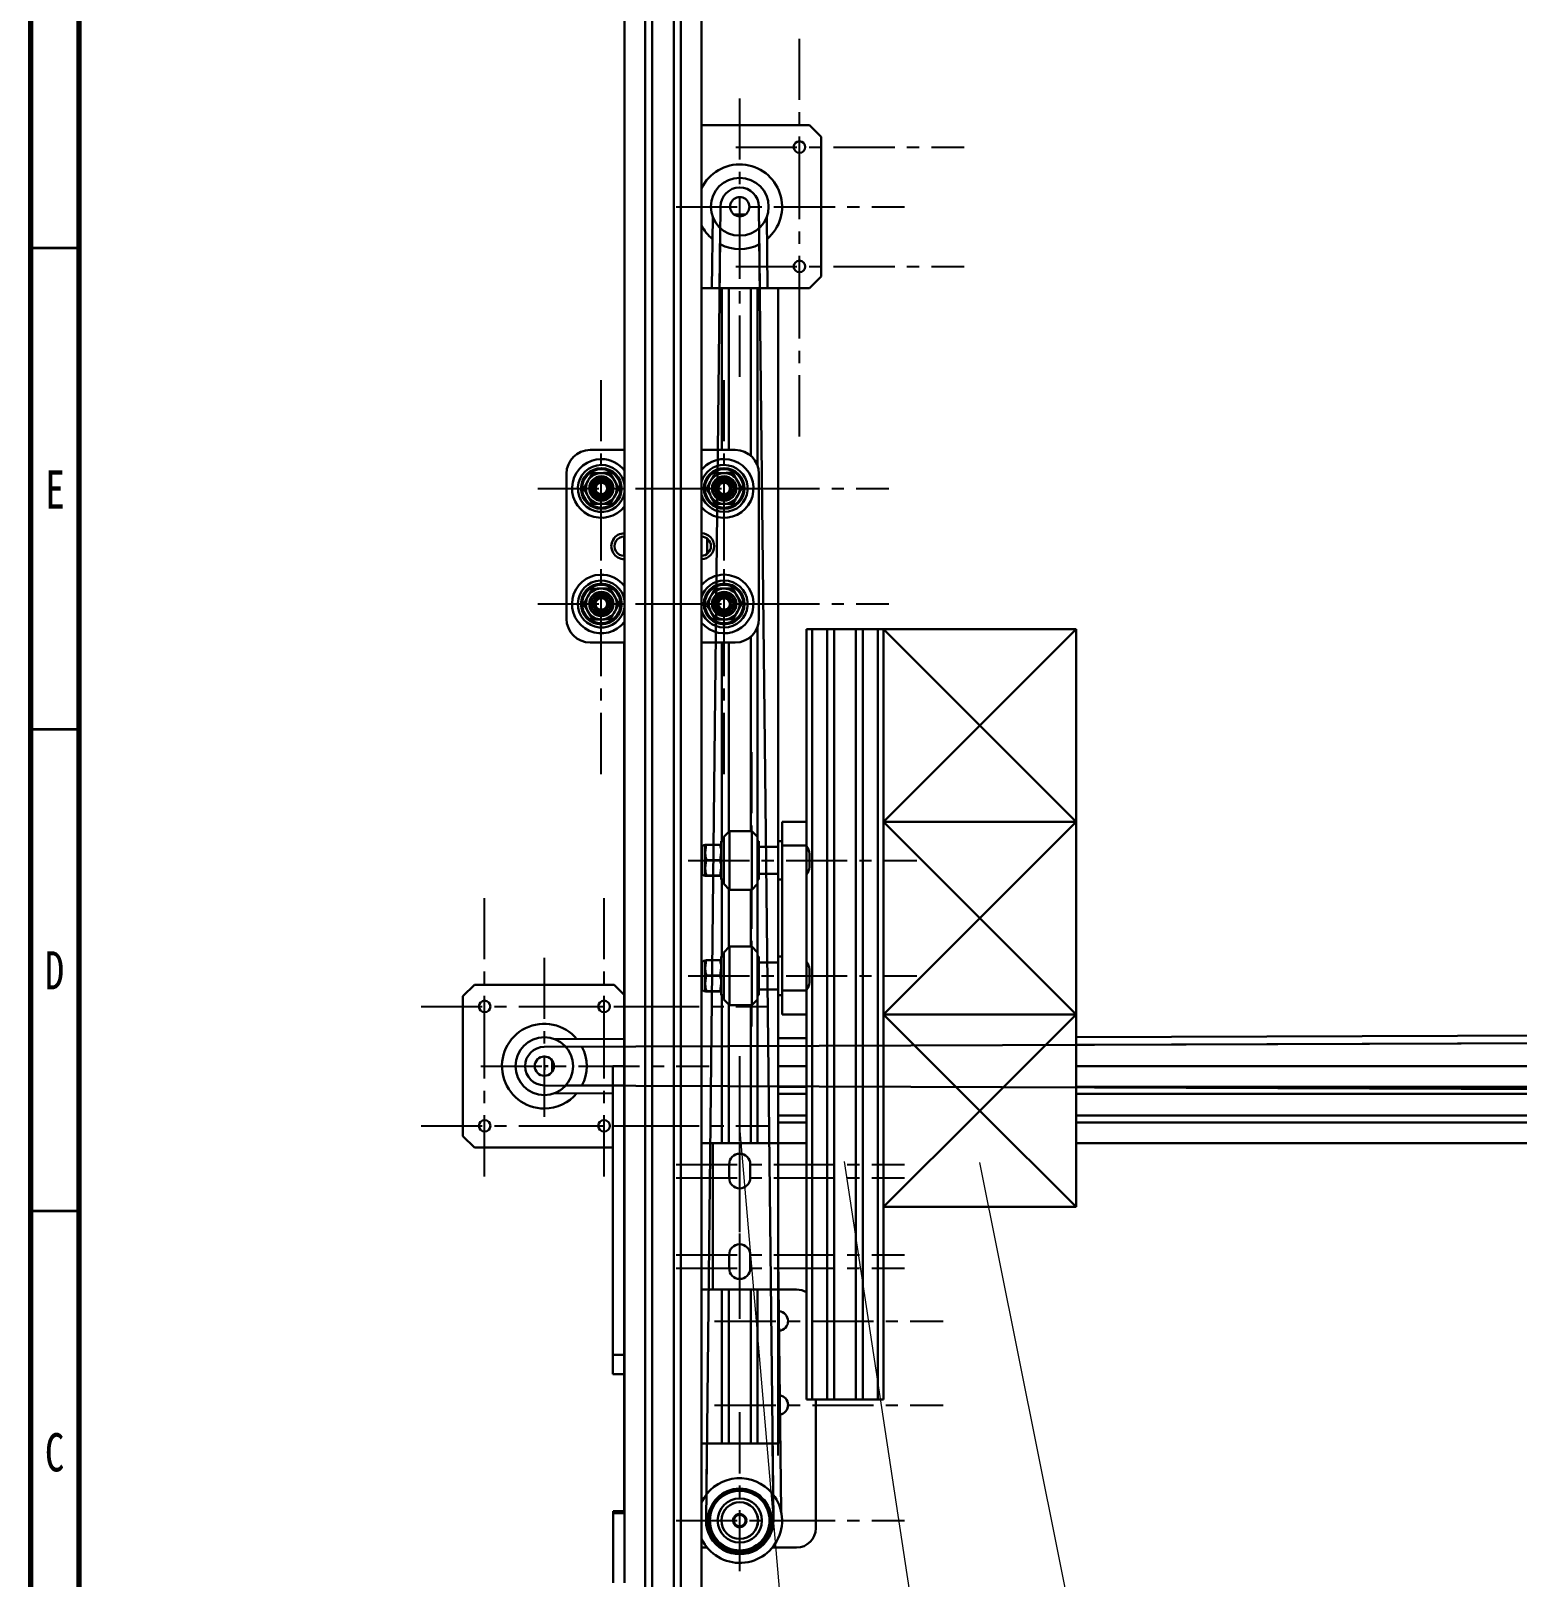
# Model space of a CAD drawing. Header units: millimetres. Extents: x 15 to 1184, y 5 to 836.
# Drawn here: x 15 to 169.4, y 132.5 to 293.1 of the extents above; entities that cross this region are included whole.
import ezdxf

# ---------------------------------------------------------------- set-up
doc = ezdxf.new("R2010")
doc.units = ezdxf.units.MM
doc.linetypes.add('CENTER', pattern=[10.16, 6.35, -1.27, 1.27, -1.27])
doc.linetypes.add('CENTERX2', pattern=[20.32, 12.7, -2.54, 2.54, -2.54])
doc.layers.get('0').update_dxf_attribs({"lineweight": 30})
doc.layers.add('AM_5', color=3, linetype='Continuous', lineweight=20)
doc.layers.add('中心线', color=7, linetype='CENTER')
doc.styles.add('SLDTEXTSTYLE0', font='TXT', dxfattribs={"width": 0.75})

msp = doc.modelspace()

# ---------------------------------------------------------------- linework, layer by layer
at = {"color": 7, "linetype": 'Continuous', "lineweight": 70}
for p, q in [((15, 5), (15, 836)), ((20, 10), (20, 831))]:
    msp.add_line(p, q, dxfattribs=at)
at = {"color": 7, "linetype": 'Continuous', "lineweight": 30}
for p, q in [((79.5353, 325.7631), (79.5353, 128.8836)), ((81.8073, 325.7631), (81.8073, 128.8836)), ((78.8153, 323.3233), (78.8153, 131.3233)), ((82.5273, 323.3233), (82.5273, 131.3233)), ((84.6713, 323.9233), (84.6713, 130.7233)), ((76.6713, 315.3233), (76.6713, 139.3233)), ((95.8973, 283.273), (84.6713, 283.273)), ((97.0973, 282.073), (95.8973, 283.273)), ((97.0973, 267.553), (97.0973, 282.073)), ((86.6374, 274.835), (85.1375, 138.3915)), ((86.6374, 274.835), (85.1375, 138.3915)), ((92.1371, 138.3915), (90.6372, 274.835)), ((92.1371, 138.3915), (90.6372, 274.835)), ((85.7441, 266.353), (85.8256, 273.7668)), ((89.2373, 274.013), (88.0373, 274.013)), ((91.449, 273.7668), (91.5305, 266.353)), ((86.5442, 266.353), (86.6128, 272.5991)), ((90.6618, 272.5991), (90.7304, 266.353)), ((95.8973, 266.353), (97.0973, 267.553)), ((84.6713, 266.353), (85.2373, 266.353)), ((85.2373, 266.353), (86.7813, 266.353)), ((86.7813, 266.353), (86.7813, 249.553)), ((86.7813, 266.353), (87.5013, 266.353)), ((87.5013, 266.353), (87.5013, 249.553)), ((87.5013, 266.353), (89.7733, 266.353)), ((89.7733, 266.353), (89.7733, 248.9607)), ((89.7733, 266.353), (90.4933, 266.353)), ((90.4933, 266.353), (90.4933, 247.9157)), ((90.4933, 266.353), (92.0373, 266.353)), ((92.0373, 266.353), (92.6373, 266.353)), ((92.6373, 266.353), (92.6373, 208.9237)), ((92.6373, 266.353), (95.8973, 266.353)), ((76.6713, 249.553), (73.1053, 249.553)), ((88.1693, 249.553), (84.6713, 249.553)), ((70.6373, 247.085), (70.6373, 232.021)), ((72.4102, 245.5147), (72.8554, 246.3242)), ((73.5674, 245.49), (73.8578, 246.119)), ((73.8578, 246.119), (74.5477, 246.182)), ((74.5477, 246.182), (74.9473, 245.616)), ((75.1477, 247.1718), (75.6261, 246.3815)), ((85.1702, 245.5147), (85.6154, 246.3242)), ((86.3457, 245.3827), (86.534, 246.0495)), ((86.534, 246.0495), (87.2056, 246.2198)), ((87.2056, 246.2198), (87.6889, 245.7233)), ((87.6889, 245.7233), (87.5006, 245.0566)), ((87.9077, 247.1718), (88.3861, 246.3815)), ((90.6373, 232.021), (90.6373, 247.085)), ((73.3669, 243.9342), (72.8885, 244.7245)), ((73.5741, 245.1521), (73.495, 245.2095)), ((73.9669, 244.924), (73.5674, 245.49)), ((74.6568, 244.987), (73.9669, 244.924)), ((74.9473, 245.616), (74.6568, 244.987)), ((76.1044, 245.5913), (75.6592, 244.7819)), ((86.1269, 243.9342), (85.6485, 244.7245)), ((86.4053, 245.05), (86.3166, 245.0952)), ((86.829, 244.8863), (86.3457, 245.3827)), ((87.5006, 245.0566), (86.829, 244.8863)), ((88.8644, 245.5913), (88.4192, 244.7819)), ((76.6373, 240.557), (76.6373, 238.549)), ((75.1477, 235.1718), (75.6261, 234.3816)), ((87.9077, 235.1718), (88.3861, 234.3816)), ((72.4102, 233.5148), (72.8554, 234.3241)), ((73.4892, 233.3591), (73.4203, 233.448)), ((73.5773, 233.6854), (74.032, 234.2082)), ((73.8026, 233.0303), (73.5773, 233.6854)), ((74.4826, 232.8979), (73.8026, 233.0303)), ((74.032, 234.2082), (74.712, 234.0757)), ((74.9373, 233.4206), (74.4826, 232.8979)), ((74.712, 234.0757), (74.9373, 233.4206)), ((76.1044, 233.5913), (75.6592, 232.7819)), ((85.1702, 233.5148), (85.6154, 234.3241)), ((86.3162, 233.1842), (86.2326, 233.2509)), ((86.3252, 233.522), (86.6444, 234.1369)), ((86.6981, 232.9381), (86.3252, 233.522)), ((86.6444, 234.1369), (87.3365, 234.1679)), ((87.3902, 232.9691), (86.6981, 232.9381)), ((87.3365, 234.1679), (87.7094, 233.584)), ((87.7094, 233.584), (87.3902, 232.9691)), ((88.8644, 233.5913), (88.4192, 232.7819)), ((73.3669, 231.9342), (72.8885, 232.7245)), ((86.1269, 231.9342), (85.6485, 232.7245)), ((89.7733, 230.1453), (89.7733, 209.9697)), ((90.4933, 231.1903), (90.4933, 209.3697)), ((95.5773, 230.9237), (95.5773, 210.9237)), ((95.5773, 230.9237), (96.1773, 230.9237)), ((96.1773, 230.9237), (96.1773, 150.9237)), ((96.1773, 230.9237), (97.7213, 230.9237)), ((97.7213, 230.9237), (97.7213, 150.9237)), ((97.7213, 230.9237), (98.4413, 230.9237)), ((98.4413, 230.9237), (98.4413, 150.9237)), ((98.4413, 230.9237), (100.7133, 230.9237)), ((100.7133, 230.9237), (100.7133, 150.9237)), ((100.7133, 230.9237), (101.4333, 230.9237)), ((101.4333, 230.9237), (101.4333, 150.9237)), ((101.4333, 230.9237), (102.9773, 230.9237)), ((102.9773, 230.9237), (102.9773, 150.9237)), ((102.9773, 230.9237), (103.5773, 230.9237)), ((103.5773, 210.9237), (103.5773, 230.9237)), ((113.5773, 220.9237), (103.5773, 230.9237)), ((103.5773, 230.9237), (123.5773, 230.9237)), ((123.5773, 230.9237), (113.5773, 220.9237)), ((123.5773, 230.9237), (123.5773, 210.9237)), ((73.1053, 229.553), (76.6713, 229.553)), ((76.6373, 229.553), (76.6373, 184.9813)), ((84.6713, 229.553), (88.1693, 229.553)), ((86.7813, 229.553), (86.7813, 208.9237)), ((87.5013, 229.553), (87.5013, 209.8897)), ((113.5773, 220.9237), (103.5773, 210.9237)), ((123.5773, 210.9237), (113.5773, 220.9237)), ((93.0373, 210.9237), (95.5773, 210.9237)), ((93.0373, 208.4557), (93.0373, 210.9237)), ((95.5773, 208.4557), (95.5773, 210.9237)), ((123.5773, 210.9237), (103.5773, 210.9237)), ((103.5773, 190.9237), (103.5773, 210.9237)), ((113.5773, 200.9237), (103.5773, 210.9237)), ((123.5773, 210.9237), (113.5773, 200.9237)), ((123.5773, 210.9237), (123.5773, 190.9237)), ((86.9773, 208.9237), (86.7173, 208.9237)), ((86.7173, 204.9237), (86.7173, 208.9237)), ((87.5813, 209.9697), (86.9773, 209.3657)), ((86.9773, 204.4817), (86.9773, 209.3657)), ((89.8933, 209.9697), (87.5813, 209.9697)), ((87.5813, 209.9697), (87.5813, 203.8777)), ((90.4973, 209.3657), (89.8933, 209.9697)), ((89.8933, 203.8777), (89.8933, 209.9697)), ((90.4973, 209.3657), (90.4973, 204.4817)), ((90.6373, 208.9237), (90.4973, 208.9237)), ((90.6373, 204.9237), (90.6373, 208.9237)), ((93.0373, 208.9237), (92.6373, 208.9237)), ((92.6373, 204.9237), (92.6373, 208.9237)), ((84.7173, 208.1904), (84.7173, 205.6571)), ((85.166, 208.5425), (85.0506, 207.7523)), ((85.0508, 208.5241), (85.0506, 208.5237)), ((85.0506, 208.5234), (85.0506, 207.7523)), ((85.0506, 207.7523), (85.0506, 206.1526)), ((85.166, 208.5425), (86.6019, 208.5425)), ((86.6019, 206.962), (86.7173, 207.7523)), ((86.7173, 208.5237), (86.7172, 208.5241)), ((92.6373, 208.3237), (90.6373, 208.3237)), ((92.6408, 207.7159), (92.6386, 207.7121)), ((93.0373, 208.4557), (95.5773, 208.4557)), ((93.0373, 193.3917), (93.0373, 208.4557)), ((95.5773, 193.3917), (95.5773, 208.4557)), ((95.8744, 207.589), (95.8742, 207.5905)), ((95.8742, 207.5905), (95.8744, 207.5863)), ((95.8744, 207.589), (95.8744, 207.6136)), ((95.8744, 207.0982), (95.8744, 207.5863)), ((85.166, 206.962), (85.0506, 206.1526)), ((85.0506, 206.1526), (85.0506, 205.3241)), ((85.166, 206.962), (86.6019, 206.962)), ((86.6019, 205.3432), (86.7173, 206.1526)), ((95.8744, 207.0982), (95.8742, 207.094)), ((95.8742, 207.094), (95.8744, 207.0884)), ((95.8744, 206.4329), (95.8742, 206.4273)), ((95.8742, 206.4273), (95.8744, 206.4259)), ((95.8744, 206.4329), (95.8744, 207.0884)), ((95.8744, 206.2338), (95.8744, 206.4259)), ((85.0506, 205.3237), (85.0508, 205.3234)), ((85.166, 205.305), (85.1572, 205.3657)), ((85.166, 205.3432), (86.6019, 205.3432)), ((85.166, 205.305), (86.6019, 205.305)), ((86.7172, 205.3234), (86.7173, 205.3237)), ((86.7173, 204.9237), (86.9773, 204.9237)), ((86.7813, 204.9237), (86.7813, 196.9237)), ((86.9773, 204.4817), (87.5813, 203.8777)), ((87.5013, 203.9577), (87.5013, 197.8897)), ((89.8933, 203.8777), (90.4973, 204.4817)), ((90.4933, 204.4777), (90.4933, 197.3697)), ((90.4973, 204.9237), (90.6373, 204.9237)), ((90.6373, 205.5237), (92.6373, 205.5237)), ((92.6373, 204.9237), (93.0373, 204.9237)), ((92.6373, 204.9237), (92.6373, 196.9237)), ((87.5813, 203.8777), (89.8933, 203.8777)), ((89.7733, 203.8777), (89.7733, 197.9697)), ((113.5773, 200.9237), (103.5773, 190.9237)), ((123.5773, 190.9237), (113.5773, 200.9237)), ((87.5813, 197.9697), (86.9773, 197.3657)), ((89.8933, 197.9697), (87.5813, 197.9697)), ((87.5813, 197.9697), (87.5813, 191.8777)), ((90.4973, 197.3657), (89.8933, 197.9697)), ((89.8933, 191.8777), (89.8933, 197.9697)), ((84.7173, 196.1904), (84.7173, 193.6571)), ((85.166, 196.5425), (85.0506, 195.7523)), ((85.0508, 196.5241), (85.0506, 196.5237)), ((85.0506, 196.5234), (85.0506, 195.7523)), ((85.166, 196.5425), (86.6019, 196.5425)), ((86.7173, 196.5237), (86.7172, 196.5241)), ((86.9773, 196.9237), (86.7173, 196.9237)), ((86.7173, 192.9237), (86.7173, 196.9237)), ((86.9773, 192.4817), (86.9773, 197.3657)), ((90.4973, 197.3657), (90.4973, 192.4817)), ((90.6373, 196.9237), (90.4973, 196.9237)), ((90.6373, 192.9237), (90.6373, 196.9237)), ((92.6373, 196.3237), (90.6373, 196.3237)), ((93.0373, 196.9237), (92.6373, 196.9237)), ((92.6373, 192.9237), (92.6373, 196.9237)), ((85.0506, 195.7523), (85.0506, 194.1526)), ((85.166, 194.962), (85.0506, 194.1526)), ((85.166, 194.962), (86.6019, 194.962)), ((86.6019, 194.962), (86.7173, 195.7523)), ((92.6299, 195.7159), (92.6266, 195.7102)), ((95.8744, 195.5384), (95.8742, 195.5386)), ((95.8742, 195.5386), (95.8744, 195.5337)), ((95.8744, 194.9597), (95.8742, 194.9547)), ((95.8742, 194.9547), (95.8744, 194.9495)), ((95.8744, 194.345), (95.8742, 194.3398)), ((95.8742, 194.3398), (95.8744, 194.3396)), ((95.8744, 195.5384), (95.8744, 195.6136)), ((95.8744, 194.9597), (95.8744, 195.5337)), ((95.8744, 194.345), (95.8744, 194.9495)), ((95.8744, 194.2338), (95.8744, 194.3396)), ((61.0773, 194.013), (59.8773, 192.813)), ((59.8773, 192.813), (59.8773, 178.293)), ((75.5973, 194.013), (61.0773, 194.013)), ((76.6373, 192.973), (75.5973, 194.013)), ((85.0506, 194.1526), (85.0506, 193.3241)), ((85.0506, 193.3237), (85.0508, 193.3234)), ((85.166, 193.3049), (85.1572, 193.3657)), ((85.166, 193.3432), (86.6019, 193.3432)), ((85.166, 193.3049), (86.6019, 193.3049)), ((86.6019, 193.3432), (86.7173, 194.1526)), ((86.7172, 193.3234), (86.7173, 193.3237)), ((86.7173, 192.9237), (86.9773, 192.9237)), ((86.7813, 192.9237), (86.7813, 177.553)), ((90.4973, 192.9237), (90.6373, 192.9237)), ((90.6373, 193.5237), (92.6373, 193.5237)), ((92.6373, 192.9237), (93.0373, 192.9237)), ((92.6373, 192.9237), (92.6373, 177.553)), ((93.0373, 190.9237), (93.0373, 193.3917)), ((93.0373, 193.3917), (95.5773, 193.3917)), ((95.5773, 190.9237), (95.5773, 193.3917)), ((86.9773, 192.4817), (87.5813, 191.8777)), ((87.5013, 191.9577), (87.5013, 177.553)), ((87.5813, 191.8777), (89.8933, 191.8777)), ((89.7733, 191.8777), (89.7733, 177.553)), ((89.8933, 191.8777), (90.4973, 192.4817)), ((90.4933, 192.4777), (90.4933, 177.553)), ((93.0373, 190.9237), (95.5773, 190.9237)), ((95.5773, 190.9237), (95.5773, 150.9237)), ((103.5773, 170.9237), (103.5773, 190.9237)), ((113.5773, 180.9237), (103.5773, 190.9237)), ((103.5773, 190.9237), (123.5773, 190.9237)), ((123.5773, 190.9237), (113.5773, 180.9237)), ((123.5773, 190.9237), (123.5773, 170.9237)), ((483.8247, 189.053), (68.3301, 187.553)), ((483.8247, 189.053), (68.3301, 187.553)), ((69.4042, 188.3569), (76.6373, 188.383)), ((92.6373, 188.4408), (95.5773, 188.4514)), ((123.5773, 188.5525), (312.1452, 189.2332)), ((123.5773, 187.7525), (312.1452, 188.4332)), ((70.5661, 187.5611), (76.6373, 187.583)), ((92.6373, 187.6408), (95.5773, 187.6514)), ((69.1373, 186.153), (69.1373, 184.953)), ((76.6373, 185.553), (75.4373, 185.553)), ((75.4373, 185.553), (75.4373, 183.553)), ((76.6373, 184.9813), (76.6373, 183.553)), ((92.6373, 185.553), (95.5773, 185.553)), ((123.5773, 185.553), (315.3332, 185.553)), ((68.3301, 183.553), (483.8247, 182.053)), ((68.3301, 183.553), (483.8247, 182.053)), ((75.4373, 183.5274), (70.5661, 183.545)), ((76.6373, 183.553), (75.4373, 183.553)), ((75.4373, 183.553), (75.4373, 155.553)), ((76.6373, 183.553), (76.6373, 155.553)), ((92.6373, 183.409), (95.5773, 183.409)), ((123.5773, 183.409), (313.1012, 183.409)), ((75.4373, 182.7274), (69.4042, 182.7491)), ((92.6373, 182.689), (95.5773, 182.689)), ((123.5773, 182.689), (312.3812, 182.689)), ((92.6373, 180.417), (95.5773, 180.417)), ((113.5773, 180.9237), (103.5773, 170.9237)), ((123.5773, 170.9237), (113.5773, 180.9237)), ((123.5773, 180.417), (312.4492, 180.417)), ((59.8773, 178.293), (61.0773, 177.093)), ((92.6373, 179.697), (95.5773, 179.697)), ((123.5773, 179.697), (313.1692, 179.697)), ((61.0773, 177.093), (75.4373, 177.093)), ((85.8373, 177.553), (84.6713, 177.553)), ((85.8373, 162.353), (85.8373, 177.553)), ((92.6373, 177.553), (85.8373, 177.553)), ((92.6373, 162.353), (92.6373, 177.553)), ((92.6373, 177.553), (95.5773, 177.553)), ((123.5773, 177.553), (315.4354, 177.553)), ((87.5373, 175.353), (87.5373, 173.953)), ((89.7373, 173.953), (89.7373, 175.353)), ((123.5773, 170.9237), (103.5773, 170.9237)), ((103.5773, 170.9237), (103.5773, 150.9237)), ((87.5373, 165.953), (87.5373, 164.553)), ((89.7373, 164.553), (89.7373, 165.953)), ((92.6373, 165.667), (92.9268, 139.333)), ((85.8373, 162.353), (84.6713, 162.353)), ((92.6373, 162.353), (85.8373, 162.353)), ((86.7813, 162.353), (86.7813, 146.353)), ((87.5013, 162.353), (87.5013, 146.353)), ((89.7733, 162.353), (89.7733, 146.353)), ((90.4933, 162.353), (90.4933, 146.353)), ((92.6373, 162.353), (92.6373, 146.353)), ((92.6737, 162.353), (94.5373, 162.353)), ((76.6373, 155.553), (75.4373, 155.553)), ((75.4373, 155.553), (75.4373, 153.553)), ((76.6373, 155.553), (76.6373, 154.1247)), ((76.6373, 153.553), (75.4373, 153.553)), ((76.6373, 154.1247), (76.6373, 139.3233)), ((95.5773, 150.9237), (96.1773, 150.9237)), ((96.1773, 150.9237), (97.7213, 150.9237)), ((96.5373, 150.9237), (96.5373, 137.553)), ((97.7213, 150.9237), (98.4413, 150.9237)), ((98.4413, 150.9237), (100.7133, 150.9237)), ((100.7133, 150.9237), (101.4333, 150.9237)), ((101.4333, 150.9237), (102.9773, 150.9237)), ((102.9773, 150.9237), (103.5773, 150.9237)), ((84.6713, 146.353), (85.2373, 146.353)), ((85.1668, 141.0578), (85.225, 146.353)), ((85.2373, 146.353), (86.7813, 146.353)), ((86.7813, 146.353), (87.5013, 146.353)), ((87.5013, 146.353), (89.7733, 146.353)), ((89.7733, 146.353), (90.4933, 146.353)), ((90.4933, 146.353), (92.0373, 146.353)), ((92.0373, 146.353), (92.6373, 146.353)), ((92.0496, 146.353), (92.1078, 141.0578)), ((75.4713, 139.3233), (76.6713, 139.3233)), ((75.4713, 139.1122), (75.4713, 139.3233)), ((75.4713, 139.1122), (76.6713, 139.1122)), ((75.4713, 131.8761), (75.4713, 139.1122)), ((76.6713, 139.1122), (76.6713, 139.3233)), ((76.6713, 131.8761), (76.6713, 139.1122)), ((88.1309, 138.8258), (87.9746, 138.1509)), ((87.976, 138.1566), (87.9746, 138.1509)), ((87.9746, 138.1509), (88.481, 137.678)), ((87.9746, 138.1509), (87.9789, 138.1469)), ((88.1309, 138.8258), (88.1296, 138.8201)), ((88.7936, 139.028), (88.1309, 138.8258)), ((88.1365, 138.8275), (88.1309, 138.8258)), ((88.7936, 139.028), (88.788, 139.0263)), ((89.3, 138.5552), (88.7936, 139.028)), ((88.7979, 139.024), (88.7936, 139.028)), ((89.1437, 137.8802), (89.3, 138.5552)), ((89.3, 138.5552), (89.2957, 138.5592)), ((89.2987, 138.5495), (89.3, 138.5552)), ((88.4768, 137.6821), (88.481, 137.678)), ((88.481, 137.678), (89.1437, 137.8802)), ((88.481, 137.678), (88.4866, 137.6798)), ((89.1381, 137.8785), (89.1437, 137.8802)), ((89.1437, 137.8802), (89.145, 137.8859)), ((85.2432, 135.553), (84.6713, 135.553)), ((94.5373, 135.553), (92.0314, 135.553))]:
    msp.add_line(p, q, dxfattribs=at)
at = {"color": 7, "linetype": 'Continuous', "lineweight": 35}
for p, q in [((20, 270.5), (15, 270.5)), ((20, 220.5), (15, 220.5)), ((20, 170.5), (15, 170.5))]:
    msp.add_line(p, q, dxfattribs=at)
at = {"color": 8, "linetype": 'Continuous', "lineweight": 30}
msp.add_line((85.2373, 240.358), (85.2373, 238.748), dxfattribs=at)
at = {"color": 7, "linetype": 'CENTERX2', "lineweight": 30}
for q in [(68.7373, 185.553), (68.3373, 185.153), (68.7373, 185.553), (68.3373, 185.153)]:
    msp.add_line((68.3373, 185.553), q, dxfattribs=at)
at = {"color": 7, "linetype": 'Continuous', "lineweight": 30}
for centre, radius in [((94.8373, 281.013), 0.6), ((88.6373, 274.813), 3), ((94.8373, 268.613), 0.6), ((74.2573, 245.553), 2.1148), ((74.2573, 245.553), 2), ((87.0173, 245.553), 2.1148), ((87.0173, 245.553), 2), ((74.2573, 245.553), 1.2667), ((74.2573, 245.553), 1.0589), ((74.2573, 245.553), 0.8511), ((74.2573, 245.553), 0.6906), ((87.0173, 245.553), 1.2667), ((87.0173, 245.553), 1.0589), ((87.0173, 245.553), 0.8511), ((87.0173, 245.553), 0.6906), ((74.2573, 233.553), 2.1148), ((74.2573, 233.553), 2), ((74.2573, 233.553), 1.2667), ((74.2573, 233.553), 1.0589), ((87.0173, 233.553), 2.1148), ((87.0173, 233.553), 2), ((87.0173, 233.553), 1.2667), ((87.0173, 233.553), 1.0589), ((74.2573, 233.553), 0.8511), ((74.2573, 233.553), 0.6906), ((87.0173, 233.553), 0.8511), ((87.0173, 233.553), 0.6906), ((62.1373, 191.753), 0.6), ((74.5373, 191.753), 0.6), ((68.3373, 185.553), 3), ((68.3373, 185.553), 1), ((62.1373, 179.353), 0.6), ((74.5373, 179.353), 0.6), ((88.6373, 138.353), 3.3148), ((88.6373, 138.353), 3.2), ((88.6373, 138.353), 3.1948), ((88.6373, 138.353), 3.1), ((88.6373, 138.353), 2.2934), ((88.6373, 138.353), 1.9066), ((88.6373, 138.353), 1.9)]:
    msp.add_circle(centre, radius, dxfattribs=at)
at = {"color": 7, "linetype": 'CENTERX2', "lineweight": 30}
for centre in [(74.2573, 245.553), (87.0173, 245.553), (74.2573, 233.553), (87.0173, 233.553), (88.6373, 138.353)]:
    msp.add_circle(centre, 0.6, dxfattribs=at)
at = {"color": 7, "linetype": 'Continuous', "lineweight": 30}
for centre, radius, start, end in [((88.6373, 274.813), 4.4, 310.151018, 154.337894), ((88.6373, 274.813), 2, 0.629821, 179.370179), ((88.6373, 274.813), 2, 0.629821, 179.370179), ((88.6373, 274.813), 1, 306.869898, 233.130102), ((88.6373, 274.813), 1, 233.130102, 306.869898), ((88.6373, 274.813), 4.4, 205.662106, 229.848982), ((88.6373, 274.813), 4.4, 242.334487, 297.665513), ((73.1053, 247.085), 2.468, 90, 180), ((88.1693, 247.085), 2.468, 0, 90), ((74.2573, 245.553), 3.046, 90, 322.421146), ((74.2573, 245.553), 2.442, 90, 351.315203), ((74.2573, 245.553), 3.046, 37.578854, 90), ((74.2573, 245.553), 2.442, 8.684797, 90), ((87.0173, 245.553), 3.046, 219.629009, 90), ((87.0173, 245.553), 3.046, 90, 140.370991), ((87.0173, 245.553), 2.442, 90, 163.881169), ((87.0173, 245.553), 2.442, 196.118831, 90), ((74.2573, 245.553), 1.6, 151.186857, 211.186857), ((74.2573, 245.553), 1.6, 91.186857, 151.186857), ((74.2573, 245.553), 0.7922, 164.776499, 210.402581), ((74.2573, 245.553), 1.6, 31.186857, 91.186857), ((74.2573, 245.553), 1.6, 331.186857, 31.186857), ((87.0173, 245.553), 1.6, 151.186857, 211.186857), ((87.0173, 245.553), 1.6, 91.186857, 151.186857), ((87.0173, 245.553), 1.6, 31.186857, 91.186857), ((87.0173, 245.553), 1.6, 331.186857, 31.186857), ((74.2573, 245.553), 1.6, 211.186857, 271.186857), ((74.2573, 245.553), 1.6, 271.186857, 331.186857), ((87.0173, 245.553), 1.6, 211.186857, 271.186857), ((87.0173, 245.553), 0.7922, 173.789789, 219.415871), ((87.0173, 245.553), 1.6, 271.186857, 331.186857), ((76.6373, 239.553), 1.34, 88.54607, 271.45393), ((84.6373, 239.553), 1.34, 0, 88.54607), ((76.6373, 239.553), 1.004, 88.059334, 271.940666), ((84.6373, 239.553), 1.004, 0, 88.059334), ((84.6373, 239.553), 1.34, 271.45393, 0), ((84.6373, 239.553), 1.004, 271.940666, 0), ((74.2573, 233.553), 3.046, 92.362385, 322.421146), ((74.2573, 233.553), 3.046, 37.578854, 92.362385), ((87.0173, 233.553), 3.046, 219.629009, 90), ((87.0173, 233.553), 3.046, 90, 140.370991), ((74.2573, 233.553), 2.442, 92.362385, 351.315203), ((74.2573, 233.553), 1.6, 91.186857, 151.186857), ((74.2573, 233.553), 2.442, 8.684797, 92.362385), ((74.2573, 233.553), 1.6, 31.186857, 91.186857), ((87.0173, 233.553), 2.442, 90, 163.881169), ((87.0173, 233.553), 2.442, 196.118831, 90), ((87.0173, 233.553), 1.6, 91.186857, 151.186857), ((87.0173, 233.553), 1.6, 31.186857, 91.186857), ((74.2573, 233.553), 1.6, 151.186857, 211.186857), ((74.2573, 233.553), 0.7922, 148.542252, 194.168334), ((74.2573, 233.553), 1.6, 331.186857, 31.186857), ((87.0173, 233.553), 1.6, 151.186857, 211.186857), ((87.0173, 233.553), 0.7922, 162.124208, 207.75029), ((87.0173, 233.553), 1.6, 331.186857, 31.186857), ((73.1053, 232.021), 2.468, 180, 270), ((74.2573, 233.553), 1.6, 211.186857, 271.186857), ((74.2573, 233.553), 1.6, 271.186857, 331.186857), ((87.0173, 233.553), 1.6, 211.186857, 271.186857), ((87.0173, 233.553), 1.6, 271.186857, 331.186857), ((88.1693, 232.021), 2.468, 270, 0), ((85.0506, 208.1904), 0.3333, 90, 180), ((94.4884, 207.5237), 1.3889, 3.711536, 38.371715), ((85.0506, 205.6571), 0.3333, 180, 270), ((94.4884, 206.3237), 1.3889, 321.628285, 356.288464), ((85.0506, 196.1904), 0.3333, 90, 180), ((94.4884, 195.5237), 1.3889, 3.711536, 38.371715), ((85.0506, 193.6571), 0.3333, 180, 270), ((94.4884, 194.3237), 1.3889, 321.628285, 356.288464), ((68.3373, 185.553), 4.4, 39.728041, 270), ((68.3373, 185.553), 2, 90.206844, 269.793156), ((68.3373, 185.553), 2, 90.206844, 269.793156), ((68.3373, 185.553), 4.4, 332.757464, 27.242536), ((68.3373, 185.553), 4.4, 270, 320.271959), ((88.6373, 175.353), 1.1, 0, 180), ((88.6373, 173.953), 1.1, 180, 0), ((88.6373, 165.953), 1.1, 0, 180), ((88.6373, 164.553), 1.1, 180, 0), ((94.5373, 160.353), 2, 58.667749, 90), ((92.6373, 159.069), 1.02, 274.707249, 86.552393), ((92.6373, 150.357), 1.02, 280.126538, 81.133104), ((88.6373, 138.353), 4.4, 46.964715, 154.337894), ((88.6373, 138.353), 4.4, 205.662106, 46.964715), ((88.6373, 138.353), 3.5, 179.370179, 0.629821), ((88.6373, 138.353), 3.5, 179.370179, 0.629821), ((88.6373, 138.353), 0.6899, 137.386433, 196.542998), ((88.6373, 138.353), 0.6899, 197.386433, 256.542998), ((88.6373, 138.353), 0.6899, 77.386433, 136.542998), ((88.6373, 138.353), 0.6899, 17.386433, 76.542998), ((88.6373, 138.353), 0.6899, 317.386433, 16.542998), ((88.6373, 138.353), 0.6899, 257.386433, 316.542998), ((94.5373, 137.553), 2, 270, 0)]:
    msp.add_arc(centre, radius, start, end, dxfattribs=at)
for points, knots in [([(72.8554, 246.3242), (72.9247, 246.4501), (73.0747, 246.7228), (73.2215, 246.9898), (73.3006, 247.1335)], [0, 0, 0, 0, 0.46173584, 1, 1, 1, 1]), ([(73.3006, 247.1335), (73.3779, 247.1351), (73.6813, 247.1414), (73.9924, 247.1479), (74.2242, 247.1527)], [0, 0, 0, 0, 0.25499708, 1, 1, 1, 1]), ([(73.5741, 245.1521), (73.552, 245.195), (73.4837, 245.3276), (73.4462, 245.5862), (73.5187, 245.8932), (73.7065, 246.1519), (73.9756, 246.3088), (74.2035, 246.3686), (74.3193, 246.3379), (74.3334, 246.3342)], [0, 0, 0, 0, 0.08331715, 0.25794139, 0.43820538, 0.61846748, 0.79309034, 0.9749313, 1, 1, 1, 1]), ([(74.7182, 246.2766), (74.7001, 246.2902), (74.6026, 246.3631), (74.38, 246.4076), (74.091, 246.3902), (73.8259, 246.2726), (73.6198, 246.0779), (73.5243, 245.8899), (73.4979, 245.7815), (73.493, 245.761)], [0, 0, 0, 0, 0.04375884, 0.23528432, 0.41910512, 0.60137168, 0.78382053, 0.95911422, 1, 1, 1, 1]), ([(74.2242, 247.1527), (74.4104, 247.1565), (74.7216, 247.163), (75.0256, 247.1693), (75.1477, 247.1718)], [0, 0, 0, 0, 0.59833, 1, 1, 1, 1]), ([(75.6261, 246.3815), (75.7005, 246.2586), (75.8617, 245.9923), (76.0195, 245.7316), (76.1044, 245.5913)], [0, 0, 0, 0, 0.46174233, 1, 1, 1, 1]), ([(85.6154, 246.3242), (85.6847, 246.4501), (85.8347, 246.7228), (85.9815, 246.9898), (86.0606, 247.1335)], [0, 0, 0, 0, 0.46174806, 1, 1, 1, 1]), ([(86.0606, 247.1335), (86.1379, 247.1351), (86.4413, 247.1414), (86.7524, 247.1479), (86.9842, 247.1527)], [0, 0, 0, 0, 0.25499708, 1, 1, 1, 1]), ([(86.4053, 245.05), (86.3768, 245.0889), (86.2885, 245.2092), (86.211, 245.4587), (86.2345, 245.7733), (86.3795, 246.0583), (86.6206, 246.2551), (86.834, 246.3498), (86.9506, 246.3383), (86.9626, 246.3371)], [0, 0, 0, 0, 0.08367753, 0.25905614, 0.4401035, 0.62113924, 0.79652066, 0.97915237, 1, 1, 1, 1]), ([(87.4647, 246.288), (87.4105, 246.3185), (87.2696, 246.3979), (87.0055, 246.4186), (86.7216, 246.3532), (86.4786, 246.1963), (86.3054, 245.9715), (86.2406, 245.7709), (86.2315, 245.6597), (86.2298, 245.6387)], [0, 0, 0, 0, 0.11124661, 0.28926164, 0.46009331, 0.62949529, 0.79906377, 0.96199101, 1, 1, 1, 1]), ([(86.9842, 247.1527), (87.1704, 247.1565), (87.4816, 247.163), (87.7856, 247.1693), (87.9077, 247.1718)], [0, 0, 0, 0, 0.59833, 1, 1, 1, 1]), ([(88.3861, 246.3815), (88.4605, 246.2586), (88.6217, 245.9923), (88.7795, 245.7316), (88.8644, 245.5913)], [0, 0, 0, 0, 0.46174233, 1, 1, 1, 1]), ([(72.8885, 244.7245), (72.8141, 244.8474), (72.6529, 245.1137), (72.4951, 245.3744), (72.4102, 245.5147)], [0, 0, 0, 0, 0.46174944, 1, 1, 1, 1]), ([(75.6592, 244.7819), (75.59, 244.656), (75.4399, 244.3832), (75.2931, 244.1162), (75.214, 243.9725)], [0, 0, 0, 0, 0.4617545, 1, 1, 1, 1]), ([(85.6485, 244.7245), (85.5741, 244.8474), (85.4129, 245.1137), (85.2551, 245.3744), (85.1702, 245.5147)], [0, 0, 0, 0, 0.46174944, 1, 1, 1, 1]), ([(88.4192, 244.7819), (88.35, 244.656), (88.1999, 244.3832), (88.0531, 244.1162), (87.974, 243.9725)], [0, 0, 0, 0, 0.4617545, 1, 1, 1, 1]), ([(74.2904, 243.9534), (74.0587, 243.9486), (73.7476, 243.9421), (73.4442, 243.9358), (73.3669, 243.9342)], [0, 0, 0, 0, 0.74500292, 1, 1, 1, 1]), ([(75.214, 243.9725), (75.0919, 243.97), (74.7878, 243.9637), (74.4766, 243.9572), (74.2904, 243.9534)], [0, 0, 0, 0, 0.40167, 1, 1, 1, 1]), ([(87.0504, 243.9534), (86.8187, 243.9486), (86.5076, 243.9421), (86.2042, 243.9358), (86.1269, 243.9342)], [0, 0, 0, 0, 0.74500292, 1, 1, 1, 1]), ([(87.974, 243.9725), (87.8519, 243.97), (87.5478, 243.9637), (87.2366, 243.9572), (87.0504, 243.9534)], [0, 0, 0, 0, 0.40167, 1, 1, 1, 1]), ([(72.8554, 234.3241), (72.9247, 234.4501), (73.0747, 234.7228), (73.2215, 234.9898), (73.3006, 235.1335)], [0, 0, 0, 0, 0.46174788, 1, 1, 1, 1]), ([(73.3006, 235.1335), (73.3779, 235.1351), (73.6813, 235.1414), (73.9924, 235.1479), (74.2242, 235.1527)], [0, 0, 0, 0, 0.25499721, 1, 1, 1, 1]), ([(74.2242, 235.1527), (74.4104, 235.1565), (74.7216, 235.163), (75.0256, 235.1693), (75.1477, 235.1718)], [0, 0, 0, 0, 0.59832969, 1, 1, 1, 1]), ([(85.6154, 234.3241), (85.6847, 234.4501), (85.8347, 234.7228), (85.9815, 234.9898), (86.0606, 235.1335)], [0, 0, 0, 0, 0.4617601, 1, 1, 1, 1]), ([(86.0606, 235.1335), (86.1379, 235.1351), (86.4413, 235.1414), (86.7524, 235.1479), (86.9842, 235.1527)], [0, 0, 0, 0, 0.25499721, 1, 1, 1, 1]), ([(86.9842, 235.1527), (87.1704, 235.1565), (87.4816, 235.163), (87.7856, 235.1693), (87.9077, 235.1718)], [0, 0, 0, 0, 0.59832969, 1, 1, 1, 1]), ([(72.8885, 232.7245), (72.8141, 232.8474), (72.6529, 233.1137), (72.4951, 233.3744), (72.4102, 233.5148)], [0, 0, 0, 0, 0.46174944, 1, 1, 1, 1]), ([(73.4892, 233.3591), (73.48, 233.4064), (73.4515, 233.5529), (73.4877, 233.8111), (73.6437, 234.0885), (73.8945, 234.2736), (74.1199, 234.3574), (74.241, 234.3383), (74.2622, 234.335)], [0, 0, 0, 0, 0.10036276, 0.31075663, 0.52791754, 0.74507378, 0.95545584, 1, 1, 1, 1]), ([(74.9531, 234.055), (74.9238, 234.0957), (74.8364, 234.2171), (74.6154, 234.3405), (74.3313, 234.4029), (74.0444, 234.3646), (73.7918, 234.2352), (73.6477, 234.0814), (73.5921, 233.9847), (73.5816, 233.9664)], [0, 0, 0, 0, 0.0916904, 0.27361488, 0.44821093, 0.62134145, 0.79465828, 0.9611634, 1, 1, 1, 1]), ([(75.6261, 234.3816), (75.7005, 234.2586), (75.8617, 233.9923), (76.0195, 233.7316), (76.1044, 233.5913)], [0, 0, 0, 0, 0.46174233, 1, 1, 1, 1]), ([(85.6485, 232.7245), (85.5741, 232.8474), (85.4129, 233.1137), (85.2551, 233.3744), (85.1702, 233.5148)], [0, 0, 0, 0, 0.46174944, 1, 1, 1, 1]), ([(86.3162, 233.1842), (86.2962, 233.228), (86.2341, 233.3637), (86.2086, 233.6234), (86.2953, 233.9283), (86.4945, 234.1722), (86.7459, 234.3222), (86.9243, 234.3293), (87.0009, 234.3324)], [0, 0, 0, 0, 0.0901269, 0.27901523, 0.47399143, 0.66898487, 0.85786823, 1, 1, 1, 1]), ([(87.4534, 234.2975), (87.3624, 234.335), (87.1829, 234.409), (86.8886, 234.3949), (86.6201, 234.2923), (86.4046, 234.1067), (86.3007, 233.9235), (86.2693, 233.8164), (86.2634, 233.7962)], [0, 0, 0, 0, 0.19779354, 0.39061496, 0.58182275, 0.77320932, 0.95709861, 1, 1, 1, 1]), ([(88.3861, 234.3816), (88.4605, 234.2586), (88.6217, 233.9923), (88.7795, 233.7316), (88.8644, 233.5913)], [0, 0, 0, 0, 0.46174233, 1, 1, 1, 1]), ([(74.2904, 231.9534), (74.0587, 231.9486), (73.7476, 231.9421), (73.4442, 231.9358), (73.3669, 231.9342)], [0, 0, 0, 0, 0.74500279, 1, 1, 1, 1]), ([(75.214, 231.9725), (75.0919, 231.97), (74.7878, 231.9636), (74.4766, 231.9572), (74.2904, 231.9534)], [0, 0, 0, 0, 0.40167031, 1, 1, 1, 1]), ([(75.6592, 232.7819), (75.59, 232.656), (75.4399, 232.3832), (75.2931, 232.1162), (75.214, 231.9725)], [0, 0, 0, 0, 0.46174246, 1, 1, 1, 1]), ([(87.0504, 231.9534), (86.8187, 231.9486), (86.5076, 231.9421), (86.2042, 231.9358), (86.1269, 231.9342)], [0, 0, 0, 0, 0.74500279, 1, 1, 1, 1]), ([(87.974, 231.9725), (87.8519, 231.97), (87.5478, 231.9636), (87.2366, 231.9572), (87.0504, 231.9534)], [0, 0, 0, 0, 0.40167031, 1, 1, 1, 1]), ([(88.4192, 232.7819), (88.35, 232.656), (88.1999, 232.3832), (88.0531, 232.1162), (87.974, 231.9725)], [0, 0, 0, 0, 0.46174246, 1, 1, 1, 1]), ([(85.0506, 208.5234), (85.059, 208.5272), (85.0729, 208.5337), (85.1393, 208.54), (85.166, 208.5425)], [0, 0, 0, 0, 0.59832514, 1, 1, 1, 1]), ([(85.0506, 207.7523), (85.0556, 207.6293), (85.0664, 207.363), (85.1312, 207.1023), (85.166, 206.962)], [0, 0, 0, 0, 0.46174835, 1, 1, 1, 1]), ([(86.7173, 207.7523), (86.7123, 207.8752), (86.7015, 208.1415), (86.6368, 208.4022), (86.6019, 208.5425)], [0, 0, 0, 0, 0.46174541, 1, 1, 1, 1]), ([(86.6019, 208.5425), (86.6286, 208.54), (86.6951, 208.5337), (86.709, 208.5272), (86.7173, 208.5234)], [0, 0, 0, 0, 0.40167859, 1, 1, 1, 1]), ([(85.0506, 206.1526), (85.0556, 206.0267), (85.0664, 205.754), (85.1312, 205.4869), (85.166, 205.3432)], [0, 0, 0, 0, 0.46174467, 1, 1, 1, 1]), ([(86.7173, 206.1526), (86.7123, 206.2785), (86.7015, 206.5513), (86.6368, 206.8183), (86.6019, 206.962)], [0, 0, 0, 0, 0.46175377, 1, 1, 1, 1]), ([(85.166, 205.3432), (85.1393, 205.3407), (85.0729, 205.3344), (85.059, 205.3279), (85.0506, 205.3241)], [0, 0, 0, 0, 0.40166854, 1, 1, 1, 1]), ([(85.0506, 205.3241), (85.0634, 205.3193), (85.0806, 205.3128), (85.1487, 205.3066), (85.166, 205.305)], [0, 0, 0, 0, 0.74501585, 1, 1, 1, 1]), ([(86.7173, 205.3241), (86.709, 205.3279), (86.6951, 205.3344), (86.6286, 205.3407), (86.6019, 205.3432)], [0, 0, 0, 0, 0.59832772, 1, 1, 1, 1]), ([(86.6019, 205.305), (86.6192, 205.3066), (86.6873, 205.3128), (86.7045, 205.3193), (86.7173, 205.3241)], [0, 0, 0, 0, 0.25498415, 1, 1, 1, 1]), ([(85.0506, 196.5234), (85.059, 196.5273), (85.0729, 196.5337), (85.1393, 196.54), (85.166, 196.5425)], [0, 0, 0, 0, 0.59832545, 1, 1, 1, 1]), ([(86.7173, 195.7523), (86.7123, 195.8752), (86.7015, 196.1415), (86.6368, 196.4022), (86.6019, 196.5425)], [0, 0, 0, 0, 0.46174541, 1, 1, 1, 1]), ([(86.6019, 196.5425), (86.6286, 196.54), (86.6951, 196.5337), (86.709, 196.5273), (86.7173, 196.5234)], [0, 0, 0, 0, 0.40167828, 1, 1, 1, 1]), ([(85.0506, 195.7523), (85.0556, 195.6293), (85.0664, 195.363), (85.1312, 195.1023), (85.166, 194.962)], [0, 0, 0, 0, 0.46174835, 1, 1, 1, 1]), ([(86.7173, 194.1526), (86.7123, 194.2785), (86.7015, 194.5513), (86.6368, 194.8183), (86.6019, 194.962)], [0, 0, 0, 0, 0.46174174, 1, 1, 1, 1]), ([(85.0506, 194.1526), (85.0556, 194.0267), (85.0664, 193.754), (85.1312, 193.4869), (85.166, 193.3432)], [0, 0, 0, 0, 0.46175671, 1, 1, 1, 1]), ([(85.166, 193.3432), (85.1393, 193.3407), (85.0729, 193.3344), (85.059, 193.3279), (85.0506, 193.3241)], [0, 0, 0, 0, 0.40166823, 1, 1, 1, 1]), ([(85.0506, 193.3241), (85.0634, 193.3193), (85.0806, 193.3128), (85.1487, 193.3065), (85.166, 193.3049)], [0, 0, 0, 0, 0.74501598, 1, 1, 1, 1]), ([(86.7173, 193.3241), (86.709, 193.3279), (86.6951, 193.3344), (86.6286, 193.3407), (86.6019, 193.3432)], [0, 0, 0, 0, 0.59832803, 1, 1, 1, 1]), ([(86.6019, 193.3049), (86.6192, 193.3065), (86.6873, 193.3128), (86.7045, 193.3193), (86.7173, 193.3241)], [0, 0, 0, 0, 0.25498402, 1, 1, 1, 1]), ([(87.976, 138.1566), (87.9979, 138.2514), (88.0358, 138.415), (88.0904, 138.651), (88.1177, 138.7689), (88.1296, 138.8201)], [0, 0, 0, 0, 0.4380407, 0.75603709, 1, 1, 1, 1]), ([(88.4768, 137.6821), (88.4493, 137.7077), (88.3699, 137.7818), (88.2222, 137.9197), (88.0796, 138.0529), (88.0023, 138.125), (87.9789, 138.1469)], [0, 0, 0, 0, 0.175062511, 0.506408679, 0.850324744, 1, 1, 1, 1]), ([(88.1365, 138.8275), (88.2296, 138.8559), (88.3902, 138.905), (88.6219, 138.9756), (88.7377, 139.0109), (88.788, 139.0263)], [0, 0, 0, 0, 0.43804923, 0.75602388, 1, 1, 1, 1]), ([(88.7979, 139.024), (88.8213, 139.0021), (88.8985, 138.93), (89.0412, 138.7968), (89.1888, 138.6589), (89.2682, 138.5848), (89.2957, 138.5592)], [0, 0, 0, 0, 0.149675256, 0.493591321, 0.824937489, 1, 1, 1, 1]), ([(89.2987, 138.5495), (89.2767, 138.4547), (89.2388, 138.291), (89.1842, 138.055), (89.1569, 137.9371), (89.145, 137.8859)], [0, 0, 0, 0, 0.438072679, 0.756036811, 1, 1, 1, 1]), ([(89.1381, 137.8785), (89.045, 137.8501), (88.8844, 137.8011), (88.6527, 137.7304), (88.5369, 137.6951), (88.4866, 137.6798)], [0, 0, 0, 0, 0.43804393, 0.75602158, 1, 1, 1, 1])]:
    msp.add_open_spline(points, degree=3, knots=knots, dxfattribs=at)
at = {"layer": 'AM_5'}
for points in [[(101.0458, 34.9681), (88.6881, 178.8175)], [(120.8779, 34.8935), (99.5087, 175.6593)], [(141.837, 34.7889), (113.5773, 175.5546)]]:
    msp.add_lwpolyline(points, dxfattribs=at)
at = {"layer": '中心线'}
for p, q in [((94.8373, 275.7537), (94.8373, 292.6277)), ((88.6373, 269.5537), (88.6373, 286.4277)), ((88.2278, 281.013), (111.9621, 281.013)), ((94.8373, 263.3537), (94.8373, 280.2277)), ((94.8373, 263.3537), (94.8373, 280.2277)), ((82.0278, 274.813), (105.7621, 274.813)), ((88.6373, 257.1537), (88.6373, 274.0277)), ((88.2278, 268.613), (111.9621, 268.613)), ((94.8373, 250.9537), (94.8373, 267.8277)), ((74.2573, 240.2937), (74.2573, 257.1677)), ((87.0173, 240.2937), (87.0173, 257.1677)), ((67.6478, 245.553), (91.3821, 245.553)), ((74.2573, 228.2937), (74.2573, 245.1677)), ((74.2573, 227.8937), (74.2573, 244.7677)), ((80.4078, 245.553), (104.1421, 245.553)), ((87.0173, 228.2937), (87.0173, 245.1677)), ((87.0173, 227.8937), (87.0173, 244.7677)), ((67.6478, 233.553), (91.3821, 233.553)), ((80.4078, 233.553), (104.1421, 233.553)), ((74.2573, 215.8937), (74.2573, 232.7677)), ((87.0173, 215.8937), (87.0173, 232.7677)), ((89.8933, 201.6644), (89.8933, 218.5384)), ((83.2838, 206.9237), (107.0181, 206.9237)), ((89.8933, 189.6645), (89.8933, 206.5384)), ((62.1373, 186.4937), (62.1373, 203.3677)), ((74.5373, 186.4937), (74.5373, 203.3677)), ((68.3373, 180.2937), (68.3373, 197.1677)), ((83.2838, 194.9237), (107.0181, 194.9237)), ((55.5278, 191.753), (79.2621, 191.753)), ((67.9278, 191.753), (91.6621, 191.753)), ((62.1373, 174.0937), (62.1373, 190.9677)), ((74.5373, 174.0937), (74.5373, 190.9677)), ((88.6373, 170.0937), (88.6373, 186.9677)), ((61.7278, 185.553), (85.4621, 185.553)), ((88.6373, 168.6937), (88.6373, 185.5677)), ((55.5278, 179.353), (79.2621, 179.353)), ((67.9278, 179.353), (91.6621, 179.353)), ((88.6373, 160.6937), (88.6373, 177.5677)), ((82.0278, 175.353), (105.7621, 175.353)), ((88.6373, 159.2937), (88.6373, 176.1677)), ((82.0278, 173.953), (105.7621, 173.953)), ((92.6373, 153.8097), (92.6373, 170.6837)), ((82.0278, 165.953), (105.7621, 165.953)), ((82.0278, 164.553), (105.7621, 164.553)), ((92.6373, 145.0977), (92.6373, 161.9717)), ((86.0278, 159.069), (109.7621, 159.069)), ((86.0278, 150.357), (109.7621, 150.357)), ((88.6373, 133.0937), (88.6373, 149.9677)), ((82.0278, 138.353), (105.7621, 138.353))]:
    msp.add_line(p, q, dxfattribs=at)

# ---------------------------------------------------------------- texts
at = {"color": 7, "linetype": 'Continuous', "lineweight": 0, "char_height": 3.9688, "attachment_point": 2, "style": 'SLDTEXTSTYLE0'}
for s, insert in [('E', (17.5078, 247.4313)), ('D', (17.4527, 197.4889)), ('C', (17.4587, 147.4313))]:
    msp.add_mtext(s, dxfattribs=dict(at, insert=insert))

doc.saveas('drawing.dxf')
